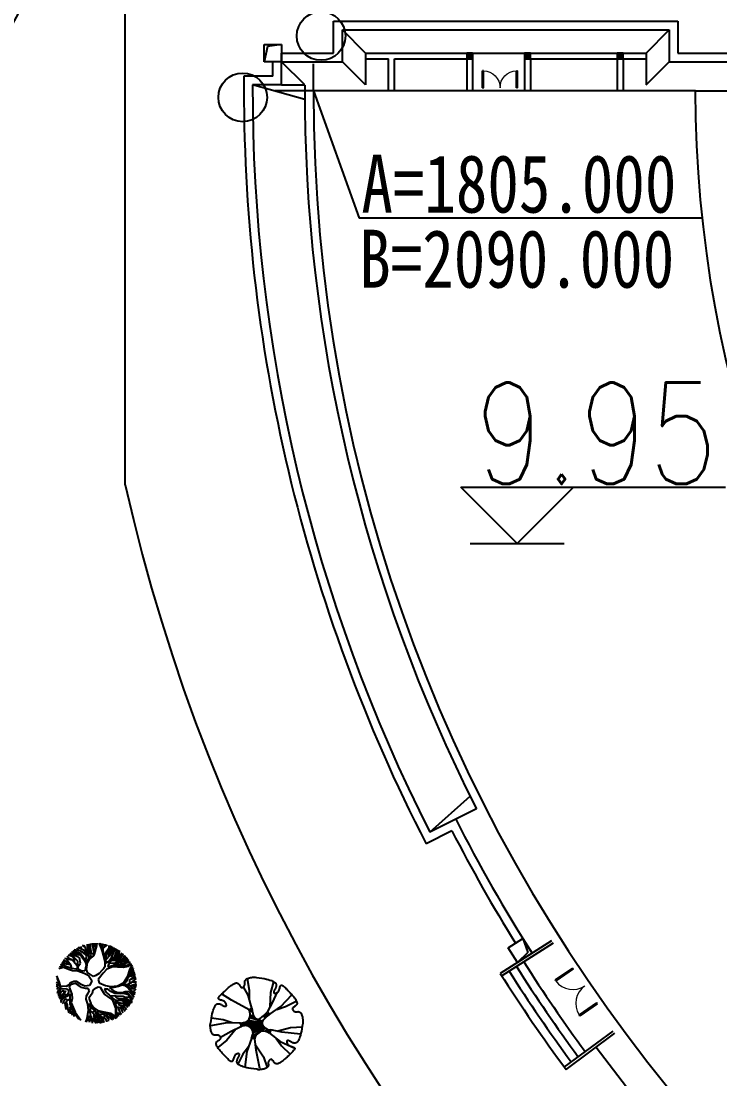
# Model space of a CAD drawing. Extents: x -93062 to 326984, y -142534 to 91021.
# Drawn here: x -56825 to -55694, y 84422 to 86134 of the extents above; entities that cross this region are included whole.
import ezdxf
from ezdxf.enums import TextEntityAlignment as Align

# ---------------------------------------------------------------- set-up
doc = ezdxf.new("R2010")
doc.units = 0
doc.header["$LTSCALE"] = 1000
doc.header["$MEASUREMENT"] = 0
doc.layers.get('0').update_dxf_attribs({"color": 8})
doc.styles.add('COMPLEX', font='COMPLEX')
doc.styles.add('DIMHT', font='', dxfattribs={"width": 0.8})
doc.styles.add('gedi', font='geditxt.shx', dxfattribs={"width": 0.8, "bigfont": 'hz.shx'})
doc.styles.add('hz', font='GEDITXT', dxfattribs={"width": 0.8, "bigfont": 'DXT'})
doc.styles.add('SIMPLEX', font='GEDITXT', dxfattribs={"height": 0.2, "bigfont": 'DXT'})
doc.styles.get("Standard").update_dxf_attribs({"font": 'gbenor.shx', "bigfont": 'gbcbig.shx'})
doc.styles.get('DIMHT').set_extended_font_data('SimSun')

# ---------------------------------------------------------------- blocks, each defined once
blk = doc.blocks.new('A$C672165B9')
for points in [[(5665.9, 24416.6), (5691.1, 24416.6), (5691.1, 24441.8), (5665.9, 24441.8)], [(5917.6, 24416.6), (5942.8, 24416.6), (5942.8, 24441.8), (5917.6, 24441.8)], [(6320.1, 24416.6), (6345.3, 24416.6), (6345.3, 24441.8), (6320.1, 24441.8)]]:
    blk.add_hatch(color=251).paths.add_polyline_path(points)
at = {"color": 251, "ltscale": 5}
blk.add_line((4181.5, 22566), (4181.5, 24922.8), dxfattribs=at)
at = {"color": 251}
for p, q in [((5087.3, 24441.8), (5087.3, 24580.1)), ((5087.3, 24580.1), (6584.3, 24580.1)), ((5125.1, 24404), (5125.1, 24542.4)), ((5125.1, 24542.4), (6546.5, 24542.4)), ((5225.7, 24441.8), (5125.1, 24542.3)), ((6445.9, 24441.8), (6546.5, 24542.4)), ((6546.5, 24542.4), (6546.5, 24404)), ((6584.3, 24580.1), (6584.3, 24441.8)), ((4785.4, 24404.1), (4785.4, 24479.6)), ((4785.4, 24479.6), (4860.9, 24479.6)), ((4799.9, 24470), (4785.4, 24404.1)), ((4860.9, 24479.6), (4799.9, 24470)), ((4860.9, 24479.6), (4860.9, 24404.1)), ((4860.9, 24404.1), (4785.4, 24404.1)), ((4823.1, 24341.1), (4823.1, 24404.1)), ((4860.9, 24441.7), (5087.3, 24441.8)), ((4860.9, 24303.4), (4860.9, 24441.7)), ((4860.9, 24303.4), (4860.9, 24404.1)), ((4961.5, 24303.4), (4860.9, 24404)), ((4860.9, 24303.4), (4860.9, 24404)), ((4860.9, 24404), (5125.1, 24404)), ((5225.7, 24303.4), (5125.1, 24404)), ((5225.7, 24441.7), (5351.4, 24441.7)), ((5225.7, 24441.7), (5225.7, 24416.6)), ((5225.7, 24416.7), (5225.7, 24303.4)), ((5225.7, 24416.6), (5326.3, 24416.6)), ((5326.3, 24278.2), (5326.3, 24416.6)), ((5351.4, 24441.7), (5665.9, 24441.7)), ((5351.4, 24416.6), (5665.9, 24416.6)), ((5351.4, 24278.2), (5351.4, 24416.6)), ((5691.1, 24441.8), (5665.9, 24441.8)), ((5665.9, 24441.8), (5665.9, 24416.6)), ((5665.9, 24416.6), (5665.9, 24278.2)), ((5665.9, 24416.6), (5691.1, 24416.6)), ((5691.1, 24416.6), (5691.1, 24441.8)), ((5691.1, 24441.7), (5917.5, 24441.7)), ((5691.1, 24441.7), (5691.1, 24278.2)), ((5917.5, 24441.7), (5917.6, 24441.7)), ((5917.5, 24441.7), (5917.5, 24278.2)), ((5942.8, 24441.8), (5917.6, 24441.8)), ((5917.6, 24441.8), (5917.6, 24416.6)), ((5917.6, 24416.6), (5942.8, 24416.6)), ((5942.7, 24416.6), (6320.1, 24416.6)), ((5942.7, 24416.6), (5942.7, 24278.2)), ((5942.8, 24416.6), (5942.8, 24441.8)), ((5942.8, 24441.7), (6320.1, 24441.7)), ((6345.3, 24441.8), (6320.1, 24441.8)), ((6320.1, 24441.8), (6320.1, 24416.6)), ((6320.1, 24416.6), (6320.1, 24278.2)), ((6320.1, 24416.6), (6345.3, 24416.6)), ((6345.3, 24416.6), (6345.3, 24441.8)), ((6345.3, 24441.7), (6445.9, 24441.7)), ((6345.3, 24416.6), (6345.3, 24278.2)), ((6345.3, 24416.6), (6445.9, 24416.6)), ((6445.9, 24441.7), (6445.9, 24416.6)), ((6445.9, 24416.7), (6445.9, 24303.4)), ((6445.9, 24303.4), (6546.5, 24404)), ((6546.5, 24404), (7339.1, 24404)), ((6584.3, 24441.8), (7339.1, 24441.8)), ((4999.2, 24278.2), (4999.2, 24394.9)), ((4823.1, 24341.1), (4697.5, 24341.1)), ((4860.9, 24303.4), (4735.1, 24303.4)), ((4961.6, 24240.5), (4735.1, 24303.4)), ((4999.2, 24278.2), (4832, 24278.2)), ((4860.9, 24303.4), (4961.5, 24303.4)), ((4999.2, 24278.2), (5198.8, 23724.5)), ((6659.8, 24278.2), (4999.2, 24278.2)), ((6659.8, 24278.2), (7339.1, 24278.2)), ((6691.5, 23724.5), (5198.8, 23724.5)), ((5884.9, 22311), (5640.3, 22555.5)), ((5640.3, 22555.5), (6790.8, 22555.5)), ((6129.5, 22555.5), (5884.9, 22311)), ((5680.7, 22311), (6089.1, 22311)), ((5505.5, 21056.6), (5680.5, 21212.7)), ((5708.4, 21157.2), (5505.5, 21056.6)), ((5601.6, 21062.1), (5488.9, 21006.2)), ((5845.5, 20553.7), (5909.2, 20594.1)), ((5909.2, 20594.2), (5931.5, 20534)), ((5909.2, 20594.1), (5949.7, 20530.4)), ((3985.2, 20541.3), (3959.6, 20545.6)), ((3979.7, 20542.2), (3970.1, 20552)), ((4005.9, 20541.3), (3976.5, 20555.4)), ((3993.3, 20547.3), (3986.7, 20560.2)), ((4007.3, 20556.7), (3994.9, 20563.4)), ((4008.6, 20554.2), (4002.6, 20566.1)), ((4013.3, 20534.1), (4008.6, 20554.2)), ((4015.9, 20569.2), (4015.3, 20559.9)), ((4015.3, 20559.9), (4017.3, 20547.7)), ((4017.3, 20547.7), (4019.9, 20536.2)), ((4019.9, 20559.9), (4019.9, 20569.2)), ((4022.6, 20547), (4019.9, 20559.9)), ((4030.6, 20533.4), (4022.6, 20547)), ((4032.2, 20543.6), (4023, 20571.2)), ((4030.6, 20553.4), (4032.6, 20572.7)), ((4034.4, 20530.2), (4030.6, 20553.4)), ((4042.7, 20544.8), (4040.7, 20573.6)), ((4042.2, 20551.3), (4047.4, 20562.8)), ((4046.1, 20535.8), (4042.7, 20544.8)), ((4051.4, 20552), (4045.3, 20533.4)), ((4047.4, 20562.8), (4047.4, 20574)), ((4048, 20526.2), (4057.4, 20562)), ((4054.7, 20562.8), (4051.4, 20552)), ((4055.4, 20574.2), (4054.7, 20562.8)), ((4057.4, 20562), (4059.4, 20574.2)), ((4066.2, 20573.9), (4076.8, 20550.6)), ((4070.8, 20573.5), (4081.5, 20551.3)), ((4076.8, 20550.6), (4081.5, 20537.7)), ((4086.8, 20554.2), (4077.3, 20572.8)), ((4081.5, 20551.3), (4091.5, 20511.9)), ((4081.9, 20563.8), (4088, 20571.1)), ((4083.7, 20542.4), (4086.8, 20554.2)), ((4086.8, 20554.2), (4103.4, 20567.5)), ((4094.1, 20560), (4094, 20569.9)), ((4095.5, 20532), (4110.9, 20554.9)), ((4114.9, 20549.9), (4104.9, 20536.2)), ((4108.7, 20514.7), (4121.2, 20562)), ((4110.9, 20554.9), (4111.6, 20564.2)), ((4115.6, 20563.5), (4114.9, 20549.9)), ((4118.2, 20524.8), (4125.4, 20559.5)), ((4119.3, 20530), (4135.6, 20554.7)), ((4122.3, 20514.8), (4140.9, 20551.8)), ((4136.3, 20515.5), (4147.7, 20548.4)), ((4150.3, 20544.8), (4141.6, 20519.8)), ((4144.3, 20509), (4154.2, 20543.5)), ((6034.7, 20584.3), (5811.6, 20442.7)), ((6041.4, 20573.7), (5818.3, 20432.1)), ((5885.9, 20489.9), (5845.5, 20553.7)), ((3944.1, 20479.4), (3912.7, 20500.3)), ((3950, 20499.6), (3918.4, 20507.9)), ((3923, 20508.9), (3944.1, 20479.4)), ((3929, 20519.8), (3934.3, 20509.7)), ((3950, 20516.5), (3933.7, 20522.6)), ((3934.3, 20509.7), (3945, 20504.7)), ((3952.5, 20519.9), (3939.8, 20527.5)), ((3942.4, 20531.2), (3961.1, 20528.4)), ((3945, 20504.7), (3957.7, 20494.7)), ((3982.5, 20510.5), (3947.4, 20533.4)), ((3975, 20514.3), (3947.4, 20524.9)), ((3967.8, 20532), (3947.7, 20534.8)), ((3960.9, 20509.8), (3950, 20516.5)), ((3960.9, 20501.3), (3952.5, 20519.9)), ((3969.8, 20537), (3953.2, 20541.2)), ((3974.4, 20496.3), (3960.9, 20509.8)), ((3960.9, 20491.2), (3960.9, 20501.3)), ((3961.1, 20528.4), (3977.1, 20525.5)), ((3987.2, 20529.8), (3967.8, 20532)), ((3983.2, 20530.2), (3969.8, 20537)), ((3977.1, 20525.5), (3983.8, 20524.1)), ((3987.1, 20487.8), (3982.5, 20510.5)), ((3983.8, 20524.1), (3991.2, 20515.5)), ((3999.2, 20532), (3985.2, 20541.3)), ((3997.2, 20514.8), (3987.2, 20529.8)), ((3991.2, 20515.5), (4000.6, 20503.9)), ((4005.2, 20501.9), (3997.2, 20514.8)), ((4011.8, 20522.2), (3999.2, 20532)), ((4000.6, 20503.9), (4009, 20492.1)), ((4014.6, 20494.7), (4005.2, 20501.9)), ((4013.9, 20515.5), (4005.9, 20541.3)), ((4008.8, 20499.1), (4013.9, 20515.5)), ((4026, 20511.9), (4013.3, 20534.1)), ((4019.9, 20505.4), (4014.6, 20494.7)), ((4017.4, 20489.5), (4026, 20504.7)), ((4019.9, 20536.2), (4025.3, 20526.9)), ((4028.6, 20514.8), (4019.9, 20505.4)), ((4025.3, 20526.9), (4032.6, 20519.8)), ((4026, 20504.7), (4044.7, 20519.8)), ((4032.6, 20519.8), (4028.6, 20514.8)), ((4040.7, 20524.8), (4030.6, 20533.4)), ((4045.3, 20533.4), (4040.7, 20524.8)), ((4044.7, 20519.8), (4048, 20526.2)), ((4081.5, 20537.7), (4084.8, 20522.6)), ((4084.8, 20522.6), (4092.2, 20492.5)), ((4091.5, 20511.9), (4095.5, 20532)), ((4096.2, 20521.2), (4095.5, 20501.9)), ((4095.5, 20501.9), (4098.9, 20489)), ((4095.7, 20501), (4118.2, 20524.8)), ((4104.9, 20536.2), (4096.2, 20521.2)), ((4098.9, 20489), (4112.2, 20497.5)), ((4111.6, 20497.1), (4122.3, 20514.8)), ((4112.2, 20497.5), (4136.3, 20515.5)), ((4139, 20510.5), (4116.2, 20494.7)), ((4122.4, 20499), (4139, 20499.7)), ((4124.3, 20475.9), (4189.5, 20511.4)), ((4141.6, 20519.8), (4139, 20510.5)), ((4139, 20499.7), (4144.3, 20509)), ((4141.2, 20489.8), (4153, 20509.7)), ((4148.9, 20502.7), (4151.3, 20506.9)), ((4151.3, 20506.9), (4168.4, 20532.6)), ((4152.1, 20493.9), (4166.4, 20501.1)), ((4153, 20509.7), (4156.9, 20541.6)), ((4156.4, 20495.4), (4172.4, 20529.1)), ((4160.4, 20484.7), (4172.4, 20500.4)), ((4166.4, 20501.1), (4185.9, 20515.5)), ((4166.4, 20479.6), (4194.6, 20505.5)), ((4170.3, 20504), (4179.5, 20522.3)), ((4177.8, 20491.1), (4180.4, 20501.9)), ((4180.4, 20501.9), (4189.8, 20509.7)), ((4183.1, 20499.7), (4181.1, 20485.4)), ((4181.1, 20485.4), (4199.8, 20497.5)), ((4191.8, 20507.6), (4183.1, 20499.7)), ((4190.2, 20491.3), (4195.5, 20503.6)), ((5931.5, 20534), (5885.9, 20490)), ((5949.7, 20530.4), (5885.9, 20489.9)), ((3893.1, 20464), (3912.9, 20470.3)), ((3910.3, 20475.3), (3895.5, 20469.6)), ((3913.2, 20484.7), (3899.3, 20477.9)), ((3944.4, 20480.4), (3903.7, 20486.1)), ((3922.3, 20483.5), (3908.7, 20494.3)), ((3916.9, 20475.3), (3910.3, 20475.3)), ((3912.9, 20470.3), (3935, 20461.7)), ((3927.7, 20471.8), (3916.9, 20475.3)), ((3948.3, 20463.4), (3927.7, 20471.8)), ((3935, 20461.7), (3951.7, 20455.8)), ((3949.4, 20464.1), (3944.4, 20480.4)), ((3966, 20460.9), (3948.3, 20463.4)), ((3951.7, 20455.8), (3975.3, 20453.3)), ((3957.7, 20494.7), (3971.1, 20478.6)), ((3973.6, 20460.9), (3966, 20460.9)), ((3971.1, 20478.6), (3973.6, 20460.9)), ((3975.1, 20478.2), (3974.4, 20496.3)), ((3978.6, 20459.2), (3975.1, 20478.2)), ((3975.3, 20453.3), (4002.3, 20444)), ((3975.4, 20471.8), (3987.1, 20487.8)), ((3989.8, 20453.9), (3978.6, 20459.2)), ((4005.9, 20452.4), (3989.8, 20453.9)), ((4010.7, 20478.6), (4005.9, 20452.4)), ((4009, 20492.1), (4010.7, 20478.6)), ((4012.6, 20460.3), (4017.4, 20489.5)), ((4016.6, 20446), (4012.6, 20460.3)), ((4079.9, 20455.8), (4068.1, 20442.4)), ((4086.6, 20462.6), (4079.9, 20455.8)), ((4101.8, 20461.7), (4085.8, 20444)), ((4092.8, 20471.8), (4086.6, 20462.6)), ((4092.2, 20492.5), (4092.8, 20471.8)), ((4127.6, 20471.8), (4101.8, 20461.7)), ((4106.8, 20478.6), (4106, 20471)), ((4106, 20471), (4123.7, 20476.9)), ((4116.2, 20494.7), (4106.8, 20478.6)), ((4113, 20488.5), (4133, 20486.8)), ((4118.9, 20474.5), (4160.4, 20484.7)), ((4123.7, 20476.9), (4155, 20472.5)), ((4147.7, 20470.3), (4127.6, 20471.8)), ((4133, 20486.8), (4156.4, 20495.4)), ((4173.8, 20468.9), (4147.7, 20470.3)), ((4148.7, 20481.8), (4166.4, 20479.6)), ((4155, 20472.5), (4172.4, 20473.9)), ((4172.4, 20473.9), (4177.8, 20491.1)), ((4191.8, 20472.5), (4173.8, 20468.9)), ((4181.1, 20485.4), (4177.1, 20476.8)), ((4177.1, 20476.8), (4183.8, 20476.1)), ((4183.8, 20476.1), (4189.1, 20478.9)), ((4185.5, 20488.3), (4204.1, 20490.9)), ((4189.1, 20478.9), (4205.8, 20486.1)), ((4208.1, 20484), (4191.8, 20472.5)), ((4192.5, 20430.9), (4200.5, 20458.1)), ((4206.5, 20460.3), (4197.8, 20431.6)), ((4200.5, 20458.1), (4210.6, 20479.3)), ((4212.5, 20472.5), (4206.5, 20460.3)), ((4208.2, 20445.6), (4216.9, 20465.6)), ((4208.5, 20446), (4220.3, 20456.6)), ((6126.4, 20466.2), (6050.5, 20414.2)), ((6129, 20462.3), (6053.2, 20410.3)), ((6126.4, 20466.2), (6129, 20462.3)), ((3883.5, 20420.9), (3892.2, 20403)), ((3894.9, 20403), (3884, 20432.6)), ((3957.7, 20408), (3940.4, 20400.8)), ((3969.1, 20408), (3957.7, 20408)), ((3989.2, 20395.1), (3969.1, 20408)), ((4002.3, 20444), (4014.1, 20438.1)), ((4014.1, 20438.1), (4024, 20428.8)), ((4042.7, 20429.5), (4016.6, 20446)), ((4024, 20428.8), (4035.3, 20411.6)), ((4035.3, 20411.6), (4033.5, 20403.6)), ((4053.4, 20433.8), (4042.7, 20429.5)), ((4068.1, 20442.4), (4053.4, 20433.8)), ((4085.8, 20444), (4064.1, 20416.6)), ((4064.1, 20416.6), (4068.1, 20401.5)), ((4185.8, 20406.6), (4172.4, 20397.3)), ((4175.1, 20403.7), (4192.5, 20430.9)), ((4191.1, 20418.7), (4185.8, 20406.6)), ((4197.2, 20427.3), (4191.1, 20418.7)), ((4201.2, 20428.8), (4197.2, 20427.3)), ((4197.8, 20431.6), (4209.9, 20433.1)), ((4199.7, 20438), (4208.5, 20446)), ((4200.5, 20414.4), (4209.9, 20420.2)), ((4200.8, 20399.4), (4200.5, 20414.4)), ((4215.9, 20431.6), (4201.2, 20428.8)), ((4205.3, 20432.5), (4222.1, 20450.8)), ((4206.2, 20417.9), (4228, 20424.4)), ((4208.5, 20403), (4228.7, 20418.8)), ((4209.9, 20433.1), (4223.9, 20443.8)), ((4209.9, 20420.2), (4226.5, 20433.4)), ((4212.5, 20406.1), (4229.7, 20406.5)), ((4224.6, 20438.8), (4215.9, 20431.6)), ((4721.9, 20367.8), (4713.3, 20419.2)), ((4814, 20360.5), (4827, 20406.6)), ((6053.2, 20410.3), (6050.5, 20414.2)), ((3893.2, 20399.3), (3880.9, 20403.7)), ((3898.8, 20392), (3881, 20393.7)), ((3888.9, 20392.9), (3881.8, 20381.4)), ((3891.5, 20381.5), (3882.9, 20373.1)), ((3888.9, 20368.6), (3886.2, 20361.4)), ((3886.2, 20355.7), (3892.9, 20367.9)), ((3897.6, 20377.2), (3888.9, 20368.6)), ((3898.4, 20372.1), (3889.1, 20346.7)), ((3897.5, 20377.2), (3891.5, 20381.5)), ((3892.2, 20403), (3896.9, 20385.1)), ((3892.9, 20367.9), (3902.2, 20375)), ((3900.2, 20387.9), (3894.9, 20403)), ((3896.9, 20385.1), (3902.2, 20379.3)), ((3902.2, 20379.3), (3897.6, 20377.2)), ((3925, 20385.8), (3900.2, 20387.9)), ((3909.6, 20368.6), (3900.2, 20357.8)), ((3902.2, 20375), (3908.9, 20377.2)), ((3908.9, 20377.2), (3926.3, 20375.7)), ((3916.3, 20360.7), (3909.6, 20368.6)), ((3917.5, 20351.7), (3916.3, 20360.7)), ((3917, 20355.1), (3922.3, 20368.6)), ((3938.4, 20394.4), (3925, 20385.8)), ((3926.3, 20375.7), (3934.3, 20368.6)), ((3934.3, 20368.6), (3934.3, 20357.8)), ((3946.6, 20395.1), (3937.3, 20383.3)), ((3937.3, 20383.3), (3949.1, 20352.1)), ((3940.4, 20400.8), (3938.4, 20394.4)), ((3963.5, 20399.3), (3946.6, 20395.1)), ((3977.1, 20392.2), (3963.5, 20399.3)), ((3990.5, 20382.2), (3977.1, 20392.2)), ((4005.2, 20387.9), (3989.2, 20395.1)), ((4008.6, 20377.2), (3990.5, 20382.2)), ((4026, 20390.1), (4005.2, 20387.9)), ((4020.6, 20377.2), (4008.6, 20377.2)), ((4026, 20366.4), (4020.6, 20377.2)), ((4020.6, 20357.1), (4026, 20366.4)), ((4033.5, 20403.6), (4026, 20390.1)), ((4026, 20390.1), (4026, 20390.1)), ((4040.7, 20369.3), (4038, 20355.7)), ((4046.7, 20374.3), (4040.7, 20369.3)), ((4055.4, 20378.6), (4046.7, 20374.3)), ((4064.1, 20383.6), (4055.4, 20378.6)), ((4073.4, 20381.5), (4064.1, 20383.6)), ((4068.1, 20401.5), (4094.8, 20390.1)), ((4090.8, 20352.8), (4073.4, 20381.5)), ((4097.5, 20374.3), (4090.8, 20375.7)), ((4090.8, 20375.7), (4096.8, 20361.4)), ((4094.8, 20390.1), (4117.6, 20385.8)), ((4096.8, 20361.4), (4111.6, 20350)), ((4106.2, 20373.6), (4097.5, 20374.3)), ((4118.2, 20364.3), (4106.2, 20373.6)), ((4131.6, 20381.5), (4112.9, 20382.2)), ((4112.9, 20382.2), (4129.6, 20367.2)), ((4117.6, 20385.8), (4147.7, 20389.4)), ((4136.3, 20355.7), (4118.2, 20364.3)), ((4129.6, 20367.2), (4148.3, 20359.3)), ((4151.7, 20385.8), (4131.6, 20381.5)), ((4147.7, 20389.4), (4175.1, 20403.7)), ((4148.3, 20359.3), (4171.7, 20360.7)), ((4168.4, 20391.5), (4151.7, 20385.8)), ((4181.8, 20388.7), (4168.4, 20391.5)), ((4171.7, 20360.7), (4195.1, 20354.2)), ((4172.4, 20397.3), (4180.4, 20395.8)), ((4173, 20360.4), (4180.4, 20363.6)), ((4180.4, 20395.8), (4195.1, 20385.8)), ((4180.4, 20363.6), (4196.5, 20363.6)), ((4191.8, 20382.2), (4181.8, 20388.7)), ((4185.4, 20392.4), (4208.5, 20403)), ((4198.5, 20372.2), (4191.8, 20382.2)), ((4194.7, 20396.7), (4209.9, 20381.5)), ((4195.1, 20385.8), (4203.8, 20370.7)), ((4196.5, 20363.6), (4210.5, 20350.7)), ((4211.2, 20358.6), (4198.5, 20372.2)), ((4200.4, 20376.7), (4207.9, 20376.5)), ((4203, 20388.4), (4229.8, 20399.4)), ((4203.8, 20370.7), (4222.6, 20350.7)), ((4207.9, 20376.5), (4217.9, 20375)), ((4208.8, 20365.4), (4219.9, 20367.2)), ((4209.9, 20381.5), (4229.7, 20393.7)), ((4215.2, 20358.6), (4225.4, 20361)), ((4217.9, 20375), (4229.3, 20387.2)), ((4219.9, 20367.2), (4228.1, 20375.8)), ((4715.7, 20348.7), (4695.7, 20384.5)), ((4721.5, 20327.7), (4721.9, 20367.8)), ((4810.7, 20298.5), (4814, 20360.5)), ((3900.2, 20357.8), (3890.5, 20342.6)), ((3898.9, 20343.5), (3892.5, 20336.9)), ((3910.9, 20347.1), (3894.6, 20331.8)), ((3910.3, 20354.2), (3898.9, 20343.5)), ((3902.9, 20333.5), (3900.9, 20321.3)), ((3913.6, 20341.4), (3902.9, 20333.5)), ((3902.9, 20316.3), (3905.6, 20327.7)), ((3905.6, 20327.7), (3914.9, 20336.3)), ((3910.9, 20314.8), (3907.6, 20310.5)), ((3926.2, 20348.7), (3910.3, 20354.2)), ((3915.2, 20342.3), (3910.9, 20347.1)), ((3913.6, 20325.6), (3910.9, 20314.8)), ((3929.7, 20350.7), (3913.6, 20341.4)), ((3922.3, 20332), (3913.6, 20325.6)), ((3914.9, 20336.3), (3927, 20343.5)), ((3931.7, 20327), (3919, 20314.1)), ((3919, 20314.1), (3923.6, 20285.5)), ((3931, 20327), (3922.3, 20332)), ((3925, 20317), (3929, 20306.2)), ((3927, 20343.5), (3935.7, 20347.8)), ((3934.3, 20357.8), (3929.7, 20350.7)), ((3940.4, 20332.8), (3931.7, 20327)), ((3935.7, 20347.8), (3939.7, 20354.2)), ((3939.7, 20354.2), (3940.4, 20345.6)), ((3941, 20333.5), (3939.7, 20317)), ((3939.7, 20317), (3941, 20309.1)), ((3940.4, 20345.6), (3941, 20333.5)), ((3950.4, 20333.5), (3946.4, 20314.8)), ((3946.4, 20314.8), (3963.1, 20274)), ((3949.1, 20352.1), (3950.4, 20333.5)), ((4011.9, 20330.6), (4013.3, 20345.6)), ((4017.9, 20309.8), (4011.9, 20330.6)), ((4013.3, 20345.6), (4020.6, 20357.1)), ((4038, 20355.7), (4022.6, 20334.9)), ((4022.6, 20334.9), (4032, 20311.3)), ((4120.3, 20331.9), (4090.8, 20352.8)), ((4111.6, 20350), (4128.3, 20333.5)), ((4114.9, 20346.4), (4141.6, 20344.9)), ((4128.8, 20322.6), (4120.3, 20331.9)), ((4128.3, 20333.5), (4141, 20323.4)), ((4139.7, 20292.3), (4128.8, 20322.6)), ((4134.3, 20328.5), (4159.1, 20326)), ((4142.3, 20315.6), (4135, 20320.6)), ((4135, 20320.6), (4141, 20307)), ((4159, 20354.2), (4136.3, 20355.7)), ((4137.6, 20344.9), (4144.3, 20337.1)), ((4141, 20323.4), (4159.7, 20314.8)), ((4141.6, 20344.9), (4171.7, 20344.2)), ((4160.4, 20311.3), (4142.3, 20315.6)), ((4144.3, 20337.1), (4157, 20334.2)), ((4151, 20334.9), (4181.9, 20333.6)), ((4157, 20334.2), (4172.4, 20329.9)), ((4157.7, 20332.8), (4172.6, 20320.1)), ((4175.1, 20355), (4159, 20354.2)), ((4159.1, 20326), (4181.1, 20321.8)), ((4159.7, 20314.8), (4185.8, 20312)), ((4171.7, 20344.2), (4185.1, 20334.2)), ((4172.4, 20329.9), (4205.8, 20313.4)), ((4172.6, 20320.1), (4201.3, 20305.8)), ((4193.8, 20349.2), (4175.1, 20355)), ((4177.8, 20339.2), (4194.5, 20341.4)), ((4181.9, 20333.6), (4211.4, 20315.9)), ((4183.1, 20324.9), (4200.5, 20309.2)), ((4185.1, 20334.2), (4209.2, 20319.1)), ((4202.5, 20338.5), (4193.8, 20349.2)), ((4194.5, 20341.4), (4204.5, 20333.5)), ((4195.1, 20354.2), (4215.9, 20331.3)), ((4213.9, 20328.5), (4202.5, 20338.5)), ((4204.5, 20333.5), (4211.9, 20324.9)), ((4210.5, 20350.7), (4219.3, 20340.1)), ((4221.2, 20348.5), (4211.2, 20358.6)), ((4642.8, 20325.8), (4599.5, 20354.7)), ((4719.4, 20284.3), (4642.8, 20325.8)), ((4731.9, 20291.8), (4715.7, 20348.7)), ((4822.1, 20318.3), (4798.2, 20274.8)), ((4840.9, 20359.3), (4822.1, 20318.3)), ((4858.3, 20298.3), (4906, 20349.7)), ((4878.4, 20298.3), (4924.6, 20322.4)), ((6230.4, 20314.5), (6154.5, 20262.5)), ((6233, 20310.6), (6230.4, 20314.5)), ((3929, 20306.2), (3929.7, 20291.2)), ((3929.7, 20291.2), (3936.3, 20271.9)), ((3944.4, 20299.1), (3937, 20291.9)), ((3937, 20291.9), (3941, 20277.6)), ((3940.4, 20294.1), (3945.7, 20283.3)), ((3941, 20309.1), (3946.4, 20297.6)), ((3941, 20277.6), (3941.7, 20266.8)), ((3950.4, 20270.4), (3945, 20269)), ((3945.7, 20283.3), (3950, 20261.1)), ((3946.4, 20297.6), (3956.4, 20279)), ((3954.4, 20272.6), (3950.4, 20270.4)), ((3954.4, 20282.6), (3955.7, 20269)), ((3955.7, 20269), (3958.4, 20256.1)), ((3956.4, 20279), (3967.1, 20261.1)), ((3963.1, 20274), (3987.6, 20239)), ((4015.3, 20246.8), (4021.3, 20282.6)), ((4021.3, 20282.6), (4017.9, 20309.8)), ((4030, 20291.9), (4025.3, 20311.3)), ((4025.3, 20311.3), (4038.7, 20288.3)), ((4028.6, 20271.1), (4030, 20291.9)), ((4034.7, 20248.9), (4028.6, 20271.1)), ((4029.3, 20280.4), (4040.7, 20270.4)), ((4032, 20311.3), (4044, 20293.4)), ((4037.3, 20274.7), (4046.7, 20278.3)), ((4038.7, 20288.3), (4051.4, 20278.3)), ((4040.7, 20270.4), (4051.4, 20257.5)), ((4044, 20293.4), (4062.1, 20281.9)), ((4050, 20278.3), (4052, 20267.6)), ((4051.4, 20278.3), (4062.1, 20264.7)), ((4059.4, 20272.6), (4058.7, 20277.6)), ((4058.7, 20277.6), (4070.8, 20276.2)), ((4073.4, 20260.4), (4059.4, 20272.6)), ((4062.1, 20281.9), (4087.5, 20275.4)), ((4070.8, 20276.2), (4103.5, 20268.3)), ((4087.5, 20275.4), (4117.6, 20269.7)), ((4096.2, 20269.7), (4105.5, 20256.1)), ((4103.5, 20268.3), (4120.9, 20261.1)), ((4117.6, 20269.7), (4130.9, 20260.4)), ((4140.3, 20263.3), (4139.7, 20292.3)), ((4141, 20307), (4143, 20294.1)), ((4143, 20294.1), (4142.3, 20276.2)), ((4142.3, 20276.2), (4144.3, 20268.3)), ((4143.7, 20271.9), (4151, 20269.7)), ((4144.3, 20297.6), (4161, 20294.8)), ((4144.3, 20268.3), (4152.4, 20256.1)), ((4151, 20313.4), (4154.4, 20306.2)), ((4151, 20269.7), (4160.4, 20262.5)), ((4151.7, 20295.5), (4153, 20284)), ((4153, 20284), (4158.4, 20272.6)), ((4154.4, 20306.2), (4169.7, 20302)), ((4158.4, 20272.6), (4165, 20265.4)), ((4180.4, 20309.1), (4160.4, 20311.3)), ((4161, 20294.8), (4167.1, 20279.7)), ((4161.7, 20304.1), (4172.4, 20289.8)), ((4167.1, 20279.7), (4171.1, 20271.9)), ((4169.1, 20302), (4179.8, 20305.5)), ((4169.7, 20302), (4180.4, 20294.8)), ((4172.4, 20289.8), (4180.4, 20278.3)), ((4179.8, 20305.5), (4188.5, 20299.8)), ((4199.2, 20302), (4180.4, 20309.1)), ((4180.4, 20294.8), (4185.8, 20284)), ((4185.8, 20312), (4201.2, 20304.1)), ((4188.5, 20299.8), (4194.5, 20296.9)), ((4719.4, 20284.3), (4731.9, 20291.8)), ((4719.4, 20284.3), (4719.4, 20284.3)), ((4719.6, 20283.9), (4734.7, 20274.5)), ((4720.7, 20285), (4734.4, 20276.3)), ((4728.8, 20290), (4732.6, 20287.1)), ((4731.9, 20291.8), (4735.2, 20271.5)), ((4793.5, 20269.3), (4800.6, 20258.8)), ((4795.5, 20271.6), (4804.7, 20262.2)), ((4798.3, 20274.4), (4809.2, 20265.7)), ((4809.2, 20265.3), (4858.3, 20298.3)), ((4840.2, 20286.2), (4878.4, 20298.3)), ((6233, 20310.6), (6157.2, 20258.6)), ((3967.1, 20261.1), (3979.8, 20243.9)), ((4009.4, 20231.5), (4015.3, 20246.8)), ((4013.3, 20231.7), (4017.3, 20241.8)), ((4017.3, 20241.8), (4022.6, 20260.4)), ((4019.3, 20246.8), (4021.3, 20241.8)), ((4021.3, 20241.8), (4026, 20235.3)), ((4022.6, 20260.4), (4029.3, 20245.3)), ((4026, 20235.3), (4024.6, 20229.6)), ((4029.3, 20245.3), (4041.3, 20240.3)), ((4030, 20243.9), (4030.6, 20238.9)), ((4030.6, 20238.9), (4038, 20236)), ((4044, 20242.5), (4034.7, 20248.9)), ((4038, 20236), (4038, 20226.7)), ((4041.3, 20240.3), (4052, 20228.9)), ((4044.7, 20264), (4043.3, 20256.1)), ((4043.3, 20256.1), (4049.4, 20245.3)), ((4053.4, 20233.2), (4044, 20242.5)), ((4049.4, 20245.3), (4059.4, 20235.3)), ((4051.4, 20257.5), (4074.8, 20226)), ((4052, 20267.6), (4063.4, 20254.7)), ((4052, 20228.9), (4052, 20226)), ((4056.7, 20225.3), (4053.4, 20233.2)), ((4057.4, 20251.8), (4065.4, 20247.5)), ((4059.4, 20235.3), (4064.1, 20226.7)), ((4062.1, 20264.7), (4078.8, 20248.9)), ((4063.4, 20254.7), (4075.4, 20248.2)), ((4065.4, 20247.5), (4080.1, 20227.4)), ((4067.4, 20266.1), (4084.8, 20266.8)), ((4082.8, 20253.2), (4073.4, 20260.4)), ((4075.4, 20248.2), (4082.1, 20231.7)), ((4078.8, 20248.9), (4086.1, 20228.2)), ((4084.1, 20248.2), (4082.8, 20253.2)), ((4090.1, 20229.6), (4084.1, 20248.2)), ((4084.8, 20266.8), (4094.8, 20258.2)), ((4091.5, 20262.5), (4088.2, 20253.9)), ((4088.2, 20253.9), (4095.5, 20245.3)), ((4094.8, 20258.2), (4108.9, 20243.9)), ((4095.5, 20245.3), (4100.2, 20234.6)), ((4100.2, 20234.6), (4099.5, 20232.4)), ((4105.5, 20256.1), (4126.3, 20241)), ((4108.9, 20243.9), (4106.9, 20235.3)), ((4116.2, 20262.5), (4113.6, 20255.4)), ((4113.6, 20255.4), (4131.6, 20245.3)), ((4120.9, 20261.1), (4141.6, 20248.2)), ((4130.9, 20260.4), (4146.7, 20251.2)), ((4150.4, 20253.5), (4140.3, 20263.3)), ((4623.7, 20228.6), (4551.2, 20214.3)), ((4607.4, 20240.5), (4555.8, 20248.2)), ((4645.4, 20227.7), (4607.4, 20240.5)), ((4682.7, 20226.5), (4623.7, 20228.6)), ((4682.7, 20226.5), (4703.3, 20231)), ((4686.1, 20212.3), (4682.7, 20226.5)), ((4683, 20225.3), (4778.5, 20225.3)), ((4697.1, 20229.6), (4777.5, 20221.2)), ((4711.7, 20234.6), (4776.8, 20224.2)), ((4715, 20237.2), (4778.5, 20225.3)), ((4717.6, 20240.2), (4776.5, 20227.4)), ((4722.8, 20251.4), (4777.5, 20233.2)), ((4723.6, 20255.1), (4778.2, 20234.9)), ((4724.3, 20263.4), (4740.9, 20255.9)), ((4781.2, 20257.4), (4790.5, 20249.4)), ((4785.5, 20261.2), (4793.8, 20252.6)), ((4788, 20263.6), (4795.8, 20254.6)), ((4809.2, 20265.7), (4805.5, 20262.9)), ((6154.5, 20262.5), (6157.2, 20258.6)), ((4595.5, 20165.5), (4641.2, 20191.1)), ((4662, 20200.5), (4622.9, 20152.3)), ((4641.2, 20191.1), (4680.9, 20209.9)), ((4680.9, 20209.9), (4686.1, 20212.3)), ((4684.9, 20217.3), (4779.9, 20216.3)), ((4719.5, 20211.4), (4781.8, 20213.9)), ((4724.8, 20207.9), (4783.4, 20212.3)), ((4730.1, 20160.4), (4790.7, 20204.7)), ((4731.2, 20201.5), (4786, 20209.5)), ((4731.4, 20164), (4790, 20205.3)), ((4733.1, 20168.8), (4789.1, 20206.2)), ((4734.6, 20195.7), (4759.3, 20205.6)), ((4735.6, 20192.9), (4767.6, 20206.8)), ((4736.3, 20190.3), (4773.6, 20207.7)), ((4736.9, 20184.6), (4783.3, 20209.1)), ((4791.1, 20191.2), (4799, 20199.7)), ((4793.3, 20190.6), (4800.7, 20199)), ((4799.6, 20188), (4806.2, 20197.5)), ((4807.9, 20183.6), (4800.5, 20187.6)), ((4802.5, 20186.5), (4808.9, 20197.1)), ((4813.5, 20197), (4807.9, 20183.6)), ((4807.9, 20183.6), (4854.4, 20147.1)), ((4862.3, 20187.7), (4813.5, 20197)), ((4839.9, 20192.4), (4899.9, 20208.4)), ((4943.5, 20178.2), (4862.3, 20187.7)), ((4899.9, 20208.4), (4952, 20210.5)), ((6090.1, 20035.6), (6302.6, 20192.5)), ((6097.6, 20025.5), (6310.1, 20182.4)), ((4622.9, 20152.3), (4583.2, 20120.9)), ((4729.7, 20159.5), (4709.4, 20104)), ((4729.7, 20159.5), (4735.2, 20174.6)), ((4744.2, 20158.4), (4729.7, 20159.5)), ((4750.5, 20109.1), (4744.6, 20158.7)), ((4748, 20131.8), (4781.8, 20079.7)), ((4837.4, 20160.6), (4860.6, 20128)), ((4854.4, 20147.1), (4918.3, 20117.5)), ((4693.1, 20092.2), (4671.4, 20048.6)), ((4717, 20124.4), (4693.1, 20092.2)), ((4709.4, 20104), (4701.1, 20034.9)), ((4766.5, 20028.9), (4750.5, 20109.1)), ((4860.6, 20128), (4897.8, 20091.4)), ((4781.8, 20079.7), (4798.6, 20034.3))]:
    blk.add_line(p, q, dxfattribs=at)
at = {"color": 251, "extrusion": (0, 0, -1)}
for p, q in [((5735.1, 24290.8), (5735.1, 24364.4)), ((5738.9, 24364.4), (5735.1, 24364.4)), ((5738.9, 24290.8), (5738.9, 24364.4)), ((5882.3, 24290.8), (5882.3, 24364.4)), ((5882.3, 24364.4), (5886.1, 24364.4)), ((5886.1, 24290.8), (5886.1, 24364.4)), ((5735.1, 24290.8), (5738.9, 24290.8)), ((5886.1, 24290.8), (5882.3, 24290.8))]:
    blk.add_line(p, q, dxfattribs=at)
at = {"color": 251}
blk.add_lwpolyline([(4803.1, 20052.3), (4803.2, 20050.2), (4803.4, 20048.2), (4803.6, 20046.3), (4803.6, 20044.4), (4803.4, 20042.5), (4803, 20040.6), (4802.3, 20038.8), (4801.2, 20037.1), (4799.8, 20035.4), (4798.1, 20033.8), (4796, 20032.2), (4793.5, 20030.8), (4790.6, 20029.4), (4787.3, 20028.2), (4783.6, 20027.1), (4779.5, 20026.1), (4774.9, 20025.3), (4769.9, 20024.6), (4764.5, 20024.1), (4758.6, 20023.8), (4753.2, 20026.4), (4740.8, 20027.5), (4729.4, 20028.9), (4719.1, 20030.7), (4709.9, 20032.6), (4701.6, 20034.7), (4694.4, 20036.9), (4688.2, 20039.2), (4683, 20041.4), (4678.7, 20043.5), (4675.3, 20045.5), (4672.6, 20047.4), (4670.6, 20049.3), (4669.2, 20051.1), (4668.2, 20052.8), (4667.6, 20054.6), (4667.2, 20056.3), (4667, 20058), (4667, 20059.7), (4667, 20061.5), (4667.2, 20063.2), (4667.6, 20065), (4668.1, 20066.8), (4668.7, 20068.6), (4669.5, 20070.5), (4670.5, 20072.3), (4671.5, 20074.2), (4672.6, 20076.2), (4673.7, 20078.1), (4674.7, 20080), (4675.7, 20081.8), (4676.5, 20083.6), (4677.2, 20085.4), (4677.7, 20087.1), (4677.9, 20088.6), (4677.9, 20090.1), (4677.6, 20091.4), (4677, 20092.4), (4676.1, 20093.3), (4674.9, 20093.9), (4673.4, 20094.2), (4671.5, 20094.2), (4669.3, 20093.8), (4667, 20093.1), (4664.6, 20091.9), (4662.1, 20090.4), (4659.8, 20088.4), (4657.6, 20086), (4655.7, 20083.1), (4654.2, 20079.7), (4652.9, 20076), (4651.7, 20072.3), (4650.6, 20068.6), (4649.5, 20065.3), (4648.3, 20062.5), (4646.8, 20060.5), (4645, 20059.4), (4642.8, 20059.3), (4640.2, 20060.3), (4637.3, 20062.1), (4634.1, 20064.6), (4630.7, 20067.7), (4627.2, 20071.1), (4623.7, 20074.8), (4620.1, 20078.5), (4616.5, 20082.2), (4613, 20085.8), (4609.5, 20089.4), (4606.1, 20092.9), (4602.8, 20096.4), (4599.6, 20099.9), (4596.5, 20103.4), (4593.6, 20106.8), (4590.8, 20110.3), (4588.2, 20113.7), (4585.7, 20117), (4583.5, 20120.3), (4581.6, 20123.5), (4579.9, 20126.5), (4578.5, 20129.4), (4577.5, 20132.1), (4576.8, 20134.6), (4576.5, 20136.9), (4576.5, 20139), (4576.8, 20140.9), (4577.6, 20142.8), (4578.6, 20144.5), (4580, 20146.2), (4581.7, 20147.8), (4583.7, 20149.3), (4585.9, 20150.9), (4588.2, 20152.4), (4590.4, 20154), (4592.5, 20155.6), (4594.2, 20157.3), (4595.5, 20159), (4596.3, 20160.8), (4596.4, 20162.7), (4595.9, 20164.7), (4594.9, 20166.6), (4593.5, 20168.5), (4591.8, 20170.2), (4589.8, 20171.7), (4587.7, 20172.9), (4585.5, 20173.8), (4583.4, 20174.3), (4581.3, 20174.6), (4579.2, 20174.6), (4577.2, 20174.4), (4575.2, 20174.2), (4573.2, 20174.1), (4571.3, 20174), (4569.4, 20174.2), (4567.6, 20174.6), (4565.8, 20175.4), (4564, 20176.4), (4562.3, 20177.8), (4560.7, 20179.5), (4559.2, 20181.7), (4557.7, 20184.1), (4556.4, 20187), (4555.1, 20190.3), (4554, 20194), (4553, 20198.2), (4552.2, 20202.7), (4551.5, 20207.7), (4551.1, 20213.1), (4550.8, 20219), (4551.8, 20225), (4554.4, 20236.9), (4555.9, 20248.2), (4557.6, 20258.5), (4559.6, 20267.8), (4561.7, 20276), (4563.9, 20283.2), (4566.1, 20289.4), (4568.3, 20294.7), (4570.4, 20298.9), (4572.4, 20302.4), (4574.3, 20305), (4576.2, 20307), (4578, 20308.4), (4579.8, 20309.4), (4581.5, 20310), (4583.2, 20310.4), (4585, 20310.6), (4586.7, 20310.7), (4588.4, 20310.6), (4590.2, 20310.4), (4591.9, 20310), (4593.7, 20309.5), (4595.6, 20308.9), (4597.4, 20308.1), (4599.3, 20307.2), (4601.2, 20306.1), (4603.1, 20305.1), (4605, 20304), (4606.9, 20302.9), (4608.8, 20301.9), (4610.6, 20301.1), (4612.3, 20300.4), (4614, 20300), (4615.6, 20299.7), (4617, 20299.7), (4618.3, 20300), (4619.4, 20300.6), (4620.2, 20301.5), (4620.8, 20302.7), (4621.1, 20304.3), (4621.1, 20306.1), (4620.7, 20308.3), (4620, 20310.6), (4618.9, 20313.1), (4617.4, 20315.5), (4615.4, 20317.9), (4612.9, 20320), (4610, 20321.9), (4606.7, 20323.5), (4603, 20324.8), (4599.2, 20325.9), (4595.6, 20327), (4592.3, 20328.1), (4589.5, 20329.3), (4587.4, 20330.8), (4586.3, 20332.6), (4586.3, 20334.9), (4587.2, 20337.5), (4589.1, 20340.4), (4591.6, 20343.5), (4594.6, 20346.9), (4598, 20350.4), (4601.7, 20354), (4605.4, 20357.6), (4609.1, 20361.2), (4612.8, 20364.7), (4616.4, 20368.1), (4619.9, 20371.5), (4623.4, 20374.8), (4626.9, 20378), (4630.3, 20381.1), (4633.8, 20384), (4637.2, 20386.9), (4640.6, 20389.5), (4644, 20391.9), (4647.3, 20394.1), (4650.4, 20396.1), (4653.5, 20397.8), (4656.3, 20399.1), (4659, 20400.2), (4661.5, 20400.8), (4663.8, 20401.2), (4665.9, 20401.2), (4667.9, 20400.8), (4669.7, 20400.1), (4671.5, 20399), (4673.1, 20397.6), (4674.7, 20395.9), (4676.3, 20393.9), (4677.8, 20391.7), (4679.4, 20389.4), (4681, 20387.2), (4682.6, 20385.2), (4684.2, 20383.4), (4685.9, 20382.1), (4687.7, 20381.4), (4689.7, 20381.3), (4691.6, 20381.7), (4693.5, 20382.7), (4695.4, 20384.1), (4697.1, 20385.9), (4698.6, 20387.8), (4699.9, 20389.9), (4700.8, 20392.1), (4701.3, 20394.2), (4701.5, 20396.3), (4701.5, 20398.4), (4701.4, 20400.4), (4701.2, 20402.4), (4701, 20404.4), (4701, 20406.3), (4701.1, 20408.2), (4701.6, 20410.1), (4702.3, 20411.9), (4703.4, 20413.6), (4704.8, 20415.3), (4706.5, 20416.9), (4708.6, 20418.5), (4711.1, 20419.9), (4714, 20421.3), (4717.3, 20422.5), (4721, 20423.6), (4725.1, 20424.6), (4729.7, 20425.4), (4734.7, 20426.1), (4740.1, 20426.6), (4746, 20426.9), (4751.4, 20424.3), (4763.8, 20423.2), (4775.2, 20421.8), (4785.5, 20420), (4794.7, 20418.1), (4802.9, 20416), (4810.2, 20413.8), (4816.4, 20411.5), (4821.6, 20409.3), (4825.9, 20407.2), (4829.3, 20405.2), (4832, 20403.3), (4833.9, 20401.4), (4835.4, 20399.6), (4836.3, 20397.9), (4837, 20396.1), (4837.3, 20394.4), (4837.6, 20392.7), (4837.6, 20390.9), (4837.6, 20389.2), (4837.3, 20387.5), (4837, 20385.7), (4836.5, 20383.9), (4835.8, 20382.1), (4835, 20380.2), (4834.1, 20378.3), (4833.1, 20376.4), (4832, 20374.5), (4830.9, 20372.6), (4829.9, 20370.7), (4828.9, 20368.9), (4828, 20367.1), (4827.4, 20365.3), (4826.9, 20363.6), (4826.7, 20362), (4826.7, 20360.6), (4827, 20359.3), (4827.6, 20358.2), (4828.4, 20357.4), (4829.7, 20356.8), (4831.2, 20356.5), (4833.1, 20356.5), (4835.3, 20356.9), (4837.6, 20357.6), (4840, 20358.7), (4842.5, 20360.3), (4844.8, 20362.3), (4847, 20364.7), (4848.9, 20367.6), (4850.4, 20371), (4851.7, 20374.6), (4852.9, 20378.4), (4853.9, 20382), (4855, 20385.4), (4856.3, 20388.2), (4857.8, 20390.2), (4859.6, 20391.3), (4861.8, 20391.4), (4864.4, 20390.4), (4867.3, 20388.6), (4870.5, 20386.1), (4873.8, 20383), (4877.3, 20379.6), (4880.9, 20375.9), (4884.5, 20372.2), (4888.1, 20368.5), (4891.6, 20364.9), (4895.1, 20361.3), (4898.5, 20357.7), (4901.8, 20354.2), (4905, 20350.8), (4908.1, 20347.3), (4911, 20343.9), (4913.8, 20340.4), (4916.4, 20337), (4918.9, 20333.6), (4921.1, 20330.4), (4923, 20327.2), (4924.7, 20324.2), (4926.1, 20321.3), (4927.1, 20318.6), (4927.8, 20316.1), (4928.1, 20313.8), (4928.1, 20311.7), (4927.7, 20309.7), (4927, 20307.9), (4926, 20306.2), (4924.6, 20304.5), (4922.9, 20302.9), (4920.9, 20301.3), (4918.7, 20299.8), (4916.4, 20298.2), (4914.2, 20296.7), (4912.1, 20295.1), (4910.4, 20293.4), (4909.1, 20291.7), (4908.3, 20289.9), (4908.2, 20288), (4908.7, 20286), (4909.7, 20284.1), (4911.1, 20282.2), (4912.8, 20280.5), (4914.8, 20279), (4916.9, 20277.8), (4919.1, 20276.9), (4921.2, 20276.3), (4923.3, 20276.1), (4925.4, 20276.1), (4927.4, 20276.2), (4929.4, 20276.4), (4931.4, 20276.6), (4933.3, 20276.6), (4935.2, 20276.5), (4937, 20276.1), (4938.8, 20275.3), (4940.6, 20274.3), (4942.3, 20272.9), (4943.9, 20271.1), (4945.4, 20269), (4946.9, 20266.5), (4948.2, 20263.7), (4949.4, 20260.4), (4950.6, 20256.7), (4951.5, 20252.5), (4952.4, 20248), (4953, 20243), (4953.5, 20237.5), (4953.8, 20231.7), (4953.9, 20225.3), (4950.1, 20213.8), (4948.7, 20202.5), (4947, 20192.2), (4945, 20182.9), (4942.9, 20174.7), (4940.7, 20167.5), (4938.5, 20161.3), (4936.3, 20156), (4934.2, 20151.7), (4932.2, 20148.3), (4930.2, 20145.7), (4928.4, 20143.7), (4926.6, 20142.3), (4924.8, 20141.3), (4923.1, 20140.7), (4921.3, 20140.3), (4919.6, 20140.1), (4917.9, 20140), (4916.2, 20140.1), (4914.4, 20140.3), (4912.6, 20140.6), (4910.8, 20141.2), (4909, 20141.8), (4907.2, 20142.6), (4905.3, 20143.5), (4903.4, 20144.5), (4901.5, 20145.6), (4899.6, 20146.7), (4897.7, 20147.8), (4895.8, 20148.7), (4894, 20149.6), (4892.2, 20150.3), (4890.6, 20150.7), (4889, 20151), (4887.5, 20150.9), (4886.3, 20150.6), (4885.2, 20150.1), (4884.3, 20149.2), (4883.7, 20148), (4883.4, 20146.4), (4883.5, 20144.5), (4883.8, 20142.4), (4884.6, 20140), (4885.7, 20137.6), (4887.2, 20135.2), (4889.2, 20132.8), (4891.6, 20130.7), (4894.5, 20128.8), (4897.9, 20127.2), (4901.6, 20125.9), (4905.4, 20124.8), (4909, 20123.7), (4912.3, 20122.6), (4915.1, 20121.3), (4917.2, 20119.9), (4918.3, 20118), (4918.3, 20115.8), (4917.3, 20113.2), (4915.5, 20110.3), (4913, 20107.2), (4910, 20103.8), (4906.5, 20100.3), (4902.9, 20096.7), (4899.1, 20093.1), (4895.4, 20089.5), (4891.8, 20086), (4888.2, 20082.5), (4884.7, 20079.1), (4881.2, 20075.9), (4877.7, 20072.7), (4874.3, 20069.6), (4870.8, 20066.6), (4867.4, 20063.8), (4864, 20061.2), (4860.6, 20058.8), (4857.3, 20056.6), (4854.1, 20054.6), (4851.1, 20052.9), (4848.2, 20051.6), (4845.5, 20050.5), (4843.1, 20049.8), (4840.8, 20049.5), (4838.7, 20049.5), (4836.7, 20049.9), (4834.9, 20050.6), (4833.1, 20051.7), (4831.5, 20053), (4829.9, 20054.7), (4828.3, 20056.8), (4826.7, 20059), (4825.2, 20061.2), (4823.6, 20063.5), (4822, 20065.5), (4820.4, 20067.3), (4818.7, 20068.6), (4816.8, 20069.3), (4814.9, 20069.4), (4813, 20068.9), (4811, 20067.9), (4809.2, 20066.5), (4807.5, 20064.8), (4806, 20062.8), (4804.7, 20060.7), (4803.8, 20058.6), (4803.3, 20056.4), (4803.1, 20054.3)], close=True, dxfattribs=at)
for centre, radius, start, end in [((4684.7, 24026.6), 1132.2, 90, 180), ((11855.3, 24278.2), 7158.1, 179.49654, 207.20104), ((11855.3, 24278.2), 7120.3, 179.79757, 206.9016), ((11855.3, 24278.2), 6893.9, 179.79757, 206.91823), ((11855.3, 24278.2), 6856.1, 180, 261), ((11855.3, 24278.2), 6856.1, 180, 261), ((11855.3, 24278.2), 5195.6, 180, 261), ((11855.3, 24278.2), 6994.5, 206.91071, 212.4), ((11855.3, 24278.2), 7032.3, 207.21545, 211.78502), ((11855.3, 24278.2), 7120.3, 212.50123, 216.34875), ((11855.3, 24278.2), 7082.6, 212.50177, 216.34821), ((11855.3, 24278.2), 7044.8, 212.50231, 216.34767), ((11855.3, 24278.2), 7158.1, 212.4, 216.44998), ((4663.3, 20259.1), 61.6, 14.4178, 24.1148), ((4679.1, 20263.2), 45.2, 336.9883, 14.4178), ((4779.6, 20278.8), 44.9, 189.3639, 219.0167), ((4696.6, 20356.8), 130.6, 302.6981, 321.0769), ((4697.9, 20255.1), 24.7, 282.5027, 336.9883), ((4757.9, 20261.3), 17.1, 219.0167, 302.6981), ((4796, 20227.2), 19.5, 157.6896, 229.9924), ((4893.8, 20149.1), 144, 127.8129, 143.5558), ((4701.9, 20178.8), 37, 40.3701, 115.2365), ((4708.4, 20184.3), 28.5, 340.023, 40.3701), ((4782.2, 20154), 38.2, 61.518, 173.4049), ((4812.3, 20230.9), 34, 217.5776, 271.9347), ((11855.3, 24278.2), 6994.5, 216.44998, 224.55)]:
    blk.add_arc(centre, radius, start, end, dxfattribs=at)
at = {"color": 251, "lineweight": 13, "extrusion": (0, 0, -1)}
for centre, start, end in [((-5737, 24290.8), 91.4693, 180), ((-5884.2, 24290.8), 0, 88.5307)]:
    blk.add_arc(centre, 73.6, start, end, dxfattribs=at)
at = {"color": 251, "ltscale": 5}
blk.add_arc((11855.3, 24278.2), 7862.5, 192.57812, 262.83378, dxfattribs=at)
at = {"color": 251, "lineweight": 13}
for centre, start, end in [((6127.7, 20464.3), 215.8943, 304.425), ((6231.7, 20312.5), 124.425, 212.9557)]:
    blk.add_arc(centre, 92, start, end, dxfattribs=at)
at = {"color": 251}
for centre in [(5032.8, 24516.1), (4692.1, 24249.2)]:
    blk.add_ellipse(centre, major_axis=(-74.8, 74.8), ratio=1, start_param=3.92699, end_param=10.210175, dxfattribs=at)
at = {"color": 251, "style": 'DIMHT', "width": 0.8}
for s, p in [('A=1805.000', (5207.9, 23748.5)), ('B=2090.000', (5198.8, 23422.4))]:
    blk.add_text(s, height=251.6, dxfattribs=at).set_placement(p)
at = {"color": 251, "style": 'gedi', "width": 0.8}
blk.add_text('9.95', height=440.3, rotation=360, dxfattribs=at).set_placement((6229.1, 22569.8, -1019), align=Align.CENTER)
at = {"color": 251, "style": 'SIMPLEX', "width": 0.8}
for height, p in [(75.5, (5032.8, 24516.1)), (75.5, (4692.1, 24249.2)), (251.6, (24745.2, 6386.7))]:
    blk.add_attdef('JZW', text='', height=height, rotation=360, dxfattribs=at).set_placement(p, align=Align.MIDDLE)
at = {"color": 251, "style": 'hz', "width": 0.8}
for p in [(16426.9, 23704), (10887.9, 22293), (14720.8, 19772.4), (17974.9, 19082.8), (25961.4, 18486), (38100.4, 18366.3), (11528.9, 17640.7), (26545.9, 15647), (10782.8, 15493.4), (17847.7, 14761.2), (11764.5, 12831.7), (14968.4, 10742.1), (5313.3, 9148.4), (25534.1, 9009.2), (3089.1, 8401.9), (26406.5, 6157.4), (17784.5, 5258), (29076.2, 4512.3), (15144.7, 4201.8), (37066.7, 4015)]:
    blk.add_attdef('9.80', p, '', height=440.3, dxfattribs=at)
at = {"color": 251, "style": 'COMPLEX', "width": 1.041667}
for height, p, p2 in [(135.3, (18779.9, 24022.5), (18900.7, 24022.5)), (112.7, (24159.1, 23918), (24259.7, 23918)), (112.7, (19107.7, 22514.6), (19208.3, 22514.6)), (112.7, (19107.7, 21130.8), (19208.3, 21130.8)), (112.7, (19107.7, 19910.6), (19208.3, 19910.6)), (112.7, (19107.7, 19155.8), (19208.3, 19155.8)), (112.7, (19107.7, 17646.2), (19208.3, 17646.2)), (112.7, (19107.7, 16262.4), (19208.3, 16262.4)), (112.7, (19107.7, 15255.9), (19208.3, 15255.9)), (112.7, (19107.7, 14167), (19208.3, 14167)), (112.7, (19107.7, 13933.9), (19208.3, 13933.9)), (112.7, (19107.7, 12878.3), (19208.3, 12878.3)), (146.5, (35125.9, 12740.3), (35256.8, 12740.3)), (112.7, (19107.7, 11494.5), (19208.3, 11494.5)), (112.7, (19107.7, 10274.2), (19208.3, 10274.2)), (112.7, (19107.7, 9519.4), (19208.3, 9519.4)), (112.7, (19107.7, 8009.8), (19208.3, 8009.8)), (112.7, (19107.7, 6626), (19208.3, 6626)), (112.7, (19107.7, 5619.6), (19208.3, 5619.6)), (112.7, (18534.3, 4487.4), (18635, 4487.4)), (135.3, (10257.2, 2831.6), (10378, 2831.6)), (135.3, (9845, 2443.5), (9965.8, 2443.5))]:
    blk.add_attdef('A', text='', height=height, dxfattribs=at).set_placement(p, p2, align=Align.FIT)
for height, p, p2 in [(135.3, (18273.7, 23709.6), (18273.7, 23588.8)), (146.5, (34895.1, 12644.2), (34895.1, 12513.3))]:
    blk.add_attdef('A', text='', height=height, rotation=270, dxfattribs=at).set_placement(p, p2, align=Align.FIT)
at = {"color": 251, "style": 'COMPLEX', "text_generation_flag": 4, "width": 1.041667}
for p, p2 in [((32232.5, 22773.3), (32353.3, 22773.3)), ((25004, 19495), (25124.8, 19495)), ((37956.5, 15917.2), (38077.2, 15917.2)), ((37584.1, 15544.8), (37704.9, 15544.8)), ((30848.7, 13137), (30969.5, 13137)), ((30933.8, 10635.5), (31054.6, 10635.5)), ((31191.9, 10370.8), (31312.7, 10370.8)), ((25004, 9858.6), (25124.8, 9858.6))]:
    blk.add_attdef('A', text='', height=135.3, dxfattribs=at).set_placement(p, p2, align=Align.FIT)
at = {"color": 251, "width": 0.8, "flags": 9}
for tag, p in [('XSIZE', (4021, 20376.2)), ('XSIZE', (4025.5, 20391)), ('YSIZE', (4070.3, 20399.8)), ('YSIZE', (4113.1, 20385.5)), ('XSIZE', (4025.5, 19762)), ('YSIZE', (4070.3, 19770.8)), ('XSIZE', (4021, 19747.2)), ('YSIZE', (4113.1, 19756.5)), ('XSIZE', (4025.5, 19133)), ('YSIZE', (4070.3, 19141.8)), ('YSIZE', (4113.1, 19127.5)), ('XSIZE', (4021, 19118.2)), ('XSIZE', (4021, 18489.2)), ('XSIZE', (4025.5, 18504)), ('YSIZE', (4070.3, 18512.7)), ('YSIZE', (4113.1, 18498.4)), ('YSIZE', (4070.3, 17883.7)), ('XSIZE', (4021, 17860.2)), ('XSIZE', (4025.5, 17875)), ('YSIZE', (4113.1, 17869.4)), ('XSIZE', (4350.4, 17282.1)), ('YSIZE', (4395.3, 17290.8)), ('XSIZE', (4345.9, 17267.3)), ('YSIZE', (4438.1, 17276.5)), ('YSIZE', (5105.1, 17097.7)), ('YSIZE', (5734.1, 17097.7)), ('XSIZE', (5055.7, 17074.1)), ('XSIZE', (5060.2, 17088.9)), ('YSIZE', (5147.9, 17083.4)), ('XSIZE', (5684.7, 17074.1)), ('XSIZE', (5689.2, 17088.9)), ('YSIZE', (5776.9, 17083.4))]:
    blk.add_attdef(tag, p, '', height=0.0687, dxfattribs=at)

msp = doc.modelspace()

# ---------------------------------------------------------------- block references
at = {"xscale": 0.3724428399518654, "yscale": 0.3724428399518654, "zscale": 0.3724428399518654}
msp.add_blockref('A$C672165B9', (-58213.6, 76979.3), dxfattribs=at)

doc.saveas('drawing.dxf')
